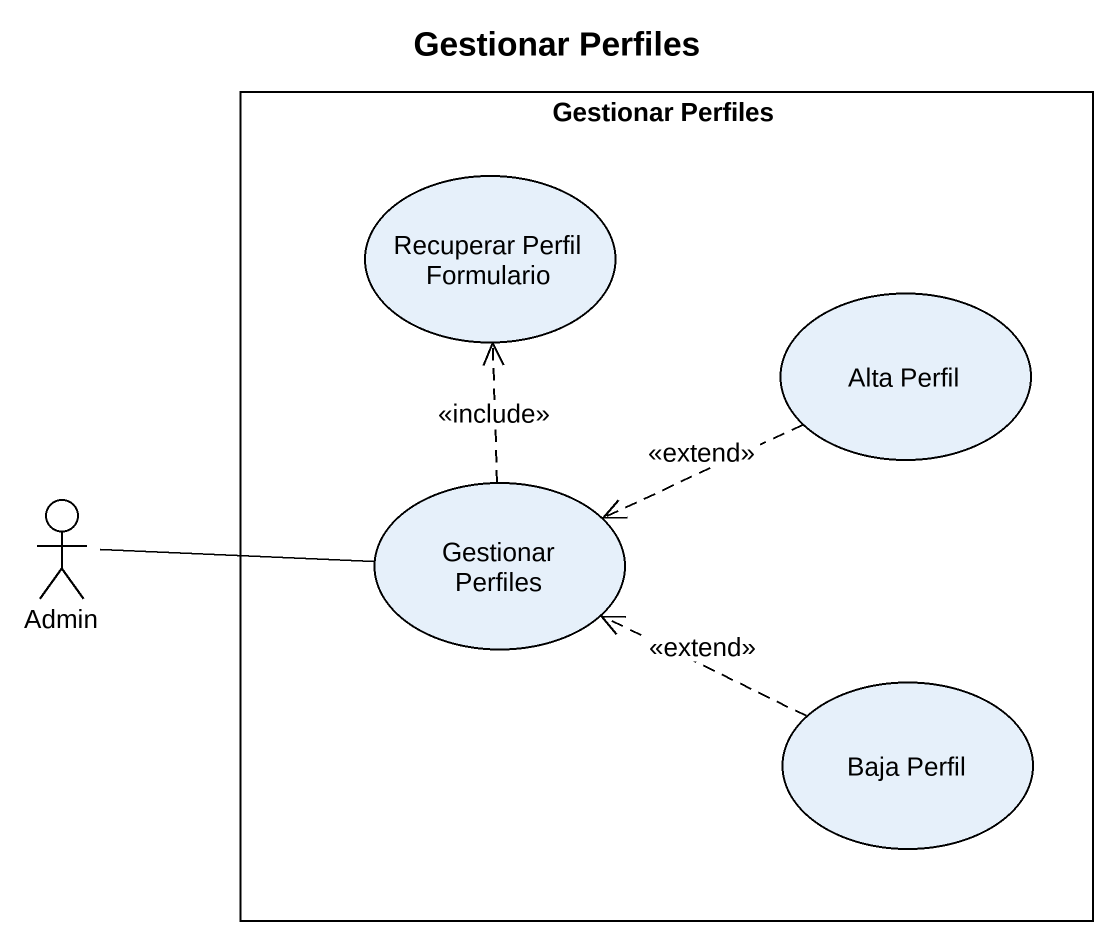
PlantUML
@startuml
title Gestionar Perfiles
rectangle "Gestionar Perfiles" as Gestionar_Perfiles {
  usecase "Recuperar Perfil Formulario" as Recuperar_Perfil_Formulario
  usecase "Alta Perfil" as Alta_Perfil
  usecase "Gestionar Perfiles" as Gestionar_Perfiles_2
  usecase "Baja Perfil" as Baja_Perfil
}
actor Admin
Alta_Perfil .left.> Gestionar_Perfiles_2 : <<extend>>
Admin -right- Gestionar_Perfiles_2
Gestionar_Perfiles_2 .up.> Recuperar_Perfil_Formulario : <<include>>
Baja_Perfil .left.> Gestionar_Perfiles_2 : <<extend>>
@enduml
